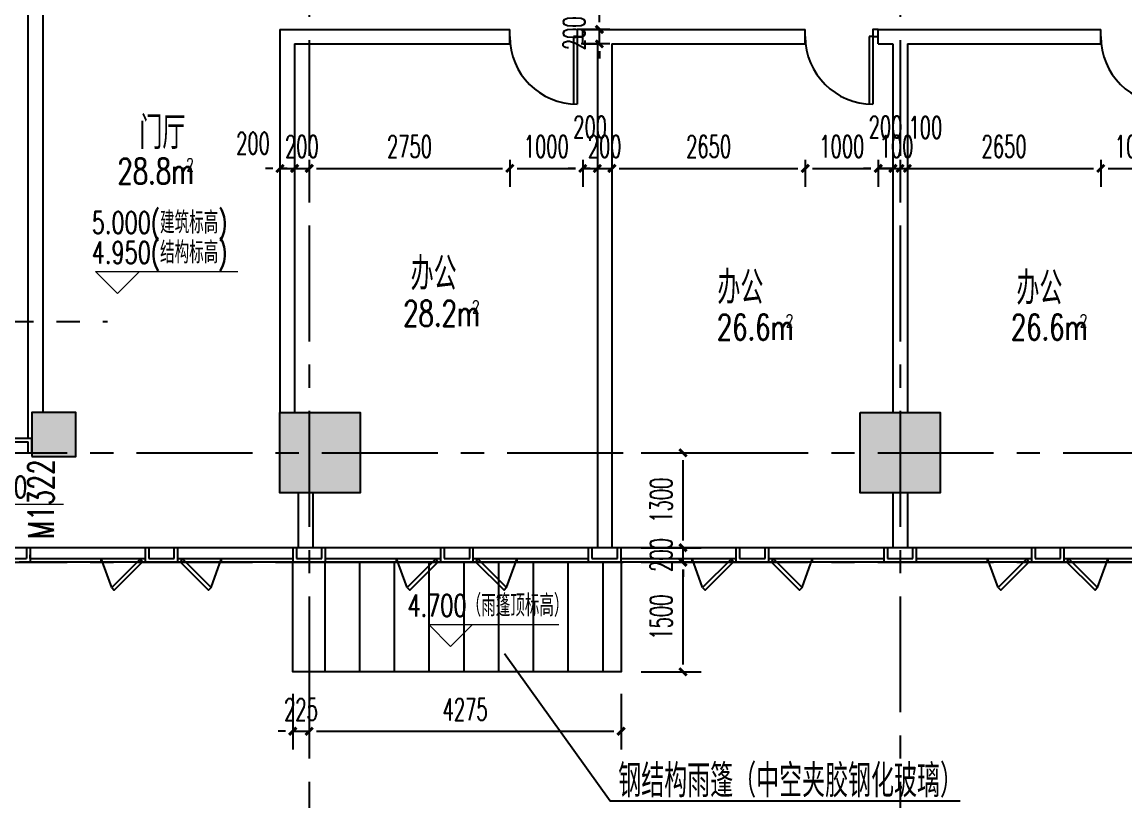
# Model space of a CAD drawing. Extents: x 824790 to 973415, y 4290613 to 4374713.
# Drawn here: x 904375 to 919491, y 4315426 to 4326095 of the extents above; entities that cross this region are included whole.
import ezdxf
from ezdxf.enums import TextEntityAlignment as Align

# ---------------------------------------------------------------- set-up
doc = ezdxf.new("R2010")
doc.units = 0
doc.header["$LTSCALE"] = 1000
doc.header["$MEASUREMENT"] = 0
for name, pattern in [('ACAD_ISO08W100', [36, 24, -3, 6, -3]), ('CENTER', [50.8, 31.75, -6.35, 6.35, -6.35]), ('DOTE', [2.42, 2, -0.2, 0.02, -0.2])]:
    doc.linetypes.add(name, pattern=pattern)
doc.layers.get('0').update_dxf_attribs({"color": 255, "linetype": 'CONTINUOUS'})
for name, color, linetype in [('A-AREA-TEXT', 6, 'CONTINUOUS'), ('A-DIM', 201, 'CONTINUOUS'), ('A-DOTE', 8, 'ACAD_ISO08W100'), ('A-FIN-GRAN', 34, 'CONTINUOUS'), ('A-NOTE', 150, 'CONTINUOUS'), ('A-TEXT-CN', 31, 'CONTINUOUS'), ('A-WALL', 2, 'CONTINUOUS'), ('A-WINDOW', 4, 'CONTINUOUS'), ('A-WINDOW-TEXT', 93, 'CONTINUOUS'), ('DOTE', 17, 'DOTE'), ('HATCH-F252', 252, 'CONTINUOUS'), ('S-COLUMN', 1, 'CONTINUOUS'), ('WINDOW', 4, 'CONTINUOUS'), ('柱子', 9, 'CONTINUOUS')]:
    doc.layers.add(name, color=color, linetype=linetype)
doc.layers.add('A_LEVEL', color=135, linetype='CONTINUOUS', lineweight=0)
doc.styles.add('_HZTXT', font='tjromans.shx', dxfattribs={"width": 0.7, "bigfont": 'tjhztxt.shx'})
doc.styles.add('DIM_FONT', font='SIMPLEX.shx', dxfattribs={"width": 0.6, "bigfont": 'GBCBIG.shx'})
doc.styles.add('MEN', font='tjromans.shx', dxfattribs={"width": 0.7, "bigfont": 'tjhztxt.shx'})
doc.styles.add('PRC-S', font='TJROMANS.shx', dxfattribs={"width": 0.7, "bigfont": 'hztxt.shx'})
doc.dimstyles.new('DIMN', dxfattribs={"dimtxt": 300, "dimasz": 100, "dimexe": 250, "dimexo": 300, "dimgap": 150, "dimtad": 1, "dimdec": 0, "dimzin": 0, "dimdsep": 46, "dimtxsty": 'DIM_FONT', "dimblk": 'h-_ArchTick', "dimcen": 0.09, "dimclrt": 7, "dimazin": 2, "dimtfac": 1, "dimtdec": 0, "dimtix": 1, "dimtmove": 2, "dimatfit": 3, "dimfxl": 0, "dimtolj": 1, "dimtzin": 0, "dimarcsym": 0})

# ---------------------------------------------------------------- blocks, each defined once
blk = doc.blocks.new('h-wrt')
at = {"layer": 'A-DOTE', "linetype": 'CENTER', "ltscale": 0.05}
for p, q in [((-2532328.9, -1744636.2), (-2532328.9, -1784214.6)), ((-2524228.9, -1744636.2), (-2524228.9, -1784214.6)), ((-2603736, -1776429), (-2535091.1, -1776429)), ((-2539774.6, -1778229), (-2483728.3, -1778229)), ((-2539774.6, -1779729), (-2483728.3, -1779729))]:
    blk.add_line(p, q, dxfattribs=at)
blk = doc.blocks.new('h-D10')
for p, q in [((75, 0), (75, 925)), ((125, 0), (125, 923.64766)), ((75, 0), (125, 0))]:
    blk.add_line(p, q)
blk.add_lwpolyline([(75, 0), (0, 0), (0, -100), (75, -100)], close=True)
blk.add_arc((75, 0), 925, 0, 90)
blk = doc.blocks.new('h-ewryer')
at = {"layer": 'A-WINDOW', "ltscale": 0.5}
blk.add_line((366378, 243878), (366234, 243482), dxfattribs=at)
at = {"layer": 'A-WINDOW'}
for p, q in [((366234, 243532), (366234, 243482)), ((366784, 243532), (366784, 243482))]:
    blk.add_line(p, q, dxfattribs=at)
at = {"layer": 'A-WINDOW', "ltscale": 0.5}
blk.add_lwpolyline([(366378, 243878), (366413, 243914), (366802, 243525), (366767, 243489)], close=True, dxfattribs=at)
blk = doc.blocks.new('h-2层裙房幕墙')
at = {"layer": 'A-FIN-GRAN'}
for p, q in [((802311, 4008135), (803111, 4008135)), ((802361, 4008085), (803061, 4008085)), ((803061, 4007935), (803061, 4008085)), ((803111, 4007935), (803111, 4008135)), ((802311, 4007935), (803111, 4007935)), ((802311, 4006635), (803086, 4006635)), ((803036, 4006635), (803036, 4006485)), ((803086, 4006635), (803086, 4006435)), ((804661, 4006635), (804661, 4006435)), ((804711, 4006635), (804711, 4006485)), ((805061, 4006485), (805061, 4006635)), ((805111, 4006435), (805111, 4006635)), ((806686, 4006635), (806686, 4006435)), ((806736, 4006635), (806736, 4006485)), ((807086, 4006485), (807086, 4006635)), ((807136, 4006435), (807136, 4006635)), ((808711, 4006635), (808711, 4006435)), ((808761, 4006635), (808761, 4006485)), ((809111, 4006485), (809111, 4006635)), ((809161, 4006435), (809161, 4006635)), ((810736, 4006635), (810736, 4006435)), ((810786, 4006635), (810786, 4006485)), ((811136, 4006485), (811136, 4006635)), ((811186, 4006435), (811186, 4006635)), ((812761, 4006635), (812761, 4006435)), ((812811, 4006635), (812811, 4006485)), ((813161, 4006485), (813161, 4006635)), ((813211, 4006435), (813211, 4006635)), ((814786, 4006635), (814786, 4006435)), ((814836, 4006635), (814836, 4006485)), ((815186, 4006485), (815186, 4006635)), ((815236, 4006435), (815236, 4006635)), ((816811, 4006635), (816811, 4006435)), ((816861, 4006635), (816861, 4006485)), ((817211, 4006485), (817211, 4006635)), ((817261, 4006435), (817261, 4006635)), ((802311, 4006435), (803086, 4006435)), ((802361, 4006485), (803036, 4006485)), ((804661, 4006435), (805111, 4006435)), ((804711, 4006485), (805061, 4006485)), ((806686, 4006435), (807136, 4006435)), ((806736, 4006485), (807086, 4006485)), ((808711, 4006435), (809161, 4006435)), ((808761, 4006485), (809111, 4006485)), ((810736, 4006435), (811186, 4006435)), ((810786, 4006485), (811136, 4006485)), ((812761, 4006435), (813211, 4006435)), ((812811, 4006485), (813161, 4006485)), ((814786, 4006435), (815236, 4006435)), ((814836, 4006485), (815186, 4006485)), ((816811, 4006435), (817261, 4006435)), ((816861, 4006485), (817211, 4006485))]:
    blk.add_line(p, q, dxfattribs=at)
at = {"layer": 'WINDOW'}
for p, q in [((803111, 4008085), (803111, 4008035)), ((802936, 4006635), (839086, 4006635)), ((839086, 4006435), (802936, 4006435)), ((803086, 4006485), (803086, 4006535)), ((803086, 4006485), (804661, 4006485)), ((805111, 4006485), (806686, 4006485)), ((807136, 4006485), (808711, 4006485)), ((809161, 4006485), (810736, 4006485)), ((811186, 4006485), (812761, 4006485)), ((813211, 4006485), (814786, 4006485)), ((815236, 4006485), (816811, 4006485)), ((817261, 4006485), (818836, 4006485))]:
    blk.add_line(p, q, dxfattribs=at)
at = {"layer": 'A-WINDOW', "xscale": -1, "rotation": 180}
for p in [(437826, 4249967), (441876, 4249967), (445926, 4249967), (449976, 4249967)]:
    blk.add_blockref('h-ewryer', p, dxfattribs=at)
at = {"layer": 'A-WINDOW', "rotation": 180}
for p in [(1171945, 4249967), (1175995, 4249967), (1180045, 4249967), (1184095, 4249967)]:
    blk.add_blockref('h-ewryer', p, dxfattribs=at)
blk = doc.blocks.new('h-1100柱')
at = {"layer": 'HATCH-F252'}
blk.add_hatch(color=256, dxfattribs=at).paths.add_polyline_path([(917265, 4495302), (918365, 4495302), (918365, 4494202), (917265, 4494202)])
at = {"layer": 'S-COLUMN'}
blk.add_lwpolyline([(917265, 4495302), (918365, 4495302), (918365, 4494202), (917265, 4494202)], close=True, dxfattribs=at)
blk = doc.blocks.new('h-二层柱网')
at = {"layer": 'A-WALL'}
for p in [(190645, -174557), (198595, -174557)]:
    blk.add_blockref('h-1100柱', p, dxfattribs=at)
blk = doc.blocks.new('h-tsht')
at = {"layer": 'HATCH-F252'}
blk.add_hatch(color=256, dxfattribs=at).paths.add_polyline_path([(-300, -300), (300, -300), (300, 300), (-300, 300)])
at = {"layer": '柱子', "color": 1}
blk.add_lwpolyline([(-300, -300), (300, -300), (300, 300), (-300, 300)], close=True, dxfattribs=at)
blk = doc.blocks.new('h-结构补小柱')
at = {"layer": '柱子'}
blk.add_blockref('h-tsht', (-250, -18550), dxfattribs=at)
blk = doc.blocks.new('h-_ArchTick')
at = {"color": 0, "linetype": 'ByBlock', "const_width": 0.4}
blk.add_lwpolyline([(-0.5, -0.5), (0.5, 0.5)], dxfattribs=at)
blk = doc.blocks.new('*D214')
at = {"layer": 'A-DIM', "color": 0, "lineweight": -2, "transparency": 16777216}
for p, q in [((908310, 4316895), (908310, 4316130)), ((912585, 4316895), (912585, 4316130)), ((908410, 4316380), (912485, 4316380))]:
    blk.add_line(p, q, dxfattribs=at)
at = {"layer": 'A-DIM', "color": 0, "lineweight": -2, "transparency": 16777216, "xscale": 100, "yscale": 100, "zscale": 100, "rotation": 180}
blk.add_blockref('h-_ArchTick', (908310, 4316380), dxfattribs=at)
at = {"layer": 'A-DIM', "color": 0, "lineweight": -2, "transparency": 16777216, "xscale": 100, "yscale": 100, "zscale": 100}
blk.add_blockref('h-_ArchTick', (912585, 4316380), dxfattribs=at)
at = {"layer": 'A-DIM', "color": 7, "transparency": 16777216, "insert": (910447, 4316680), "char_height": 300, "attachment_point": 5, "style": 'DIM_FONT'}
blk.add_mtext('\\A1;4275', dxfattribs=at)
blk = doc.blocks.new('*D215')
at = {"layer": 'A-DIM', "color": 0, "lineweight": -2, "transparency": 16777216}
for p, q in [((908085, 4316895), (908085, 4316130)), ((908310, 4316895), (908310, 4316130)), ((907985, 4316380), (907885, 4316380)), ((908085, 4316380), (908310, 4316380)), ((908410, 4316380), (908510, 4316380))]:
    blk.add_line(p, q, dxfattribs=at)
at = {"layer": 'A-DIM', "color": 0, "lineweight": -2, "transparency": 16777216, "xscale": 100, "yscale": 100, "zscale": 100}
blk.add_blockref('h-_ArchTick', (908085, 4316380), dxfattribs=at)
at = {"layer": 'A-DIM', "color": 0, "lineweight": -2, "transparency": 16777216, "xscale": 100, "yscale": 100, "zscale": 100, "rotation": 180}
blk.add_blockref('h-_ArchTick', (908310, 4316380), dxfattribs=at)
at = {"layer": 'A-DIM', "color": 7, "transparency": 16777216, "insert": (908197, 4316680), "char_height": 300, "attachment_point": 5, "style": 'DIM_FONT'}
blk.add_mtext('\\A1;225', dxfattribs=at)
blk = doc.blocks.new('*D216')
at = {"layer": 'A-DIM', "color": 0, "lineweight": -2, "transparency": 16777216}
for p, q in [((912860, 4320195), (913684, 4320195)), ((913434, 4318995), (913434, 4320095)), ((912860, 4318895), (913684, 4318895))]:
    blk.add_line(p, q, dxfattribs=at)
at = {"layer": 'A-DIM', "color": 0, "lineweight": -2, "transparency": 16777216, "xscale": 100, "yscale": 100, "zscale": 100}
for p, rotation in [((913434, 4320195), 90), ((913434, 4318895), 270)]:
    blk.add_blockref('h-_ArchTick', p, dxfattribs=dict(at, rotation=rotation))
at = {"layer": 'A-DIM', "color": 7, "transparency": 16777216, "insert": (913134, 4319545), "char_height": 300, "attachment_point": 5, "rotation": 90, "style": 'DIM_FONT'}
blk.add_mtext('\\A1;1300', dxfattribs=at)
blk = doc.blocks.new('*D217')
at = {"layer": 'A-DIM', "color": 0, "lineweight": -2, "transparency": 16777216}
for p, q in [((913434, 4318995), (913434, 4319095)), ((912860, 4318895), (913684, 4318895)), ((913434, 4318695), (913434, 4318895)), ((912860, 4318695), (913684, 4318695)), ((913434, 4318595), (913434, 4318495))]:
    blk.add_line(p, q, dxfattribs=at)
at = {"layer": 'A-DIM', "color": 0, "lineweight": -2, "transparency": 16777216, "xscale": 100, "yscale": 100, "zscale": 100}
for p, rotation in [((913434, 4318895), 270), ((913434, 4318695), 90)]:
    blk.add_blockref('h-_ArchTick', p, dxfattribs=dict(at, rotation=rotation))
at = {"layer": 'A-DIM', "color": 7, "transparency": 16777216, "insert": (913134, 4318795), "char_height": 300, "attachment_point": 5, "rotation": 90, "style": 'DIM_FONT'}
blk.add_mtext('\\A1;200', dxfattribs=at)
blk = doc.blocks.new('*D218')
at = {"layer": 'A-DIM', "color": 0, "lineweight": -2, "transparency": 16777216}
for p, q in [((912860, 4318695), (913684, 4318695)), ((913434, 4317295), (913434, 4318595)), ((912860, 4317195), (913684, 4317195))]:
    blk.add_line(p, q, dxfattribs=at)
at = {"layer": 'A-DIM', "color": 0, "lineweight": -2, "transparency": 16777216, "xscale": 100, "yscale": 100, "zscale": 100}
for p, rotation in [((913434, 4318695), 90), ((913434, 4317195), 270)]:
    blk.add_blockref('h-_ArchTick', p, dxfattribs=dict(at, rotation=rotation))
at = {"layer": 'A-DIM', "color": 7, "transparency": 16777216, "insert": (913134, 4317945), "char_height": 300, "attachment_point": 5, "rotation": 90, "style": 'DIM_FONT'}
blk.add_mtext('\\A1;1500', dxfattribs=at)
blk = doc.blocks.new('*D594')
at = {"layer": 'A-DIM', "color": 0, "lineweight": -2, "transparency": 16777216}
for p, q in [((907910, 4324207), (907910, 4323840)), ((908110, 4324207), (908110, 4323840)), ((907810, 4324090), (907710, 4324090)), ((907910, 4324090), (908110, 4324090)), ((908210, 4324090), (908310, 4324090))]:
    blk.add_line(p, q, dxfattribs=at)
at = {"layer": 'A-DIM', "color": 0, "lineweight": -2, "transparency": 16777216, "xscale": 100, "yscale": 100, "zscale": 100}
blk.add_blockref('h-_ArchTick', (907910, 4324090), dxfattribs=at)
at = {"layer": 'A-DIM', "color": 0, "lineweight": -2, "transparency": 16777216, "xscale": 100, "yscale": 100, "zscale": 100, "rotation": 180}
blk.add_blockref('h-_ArchTick', (908110, 4324090), dxfattribs=at)
at = {"layer": 'A-DIM', "color": 7, "transparency": 16777216, "insert": (907540, 4324435), "char_height": 300, "attachment_point": 5, "style": 'DIM_FONT'}
blk.add_mtext('\\A1;200', dxfattribs=at)
blk = doc.blocks.new('*D595')
at = {"layer": 'A-DIM', "color": 0, "lineweight": -2, "transparency": 16777216}
for p, q in [((908110, 4324207), (908110, 4323840)), ((908310, 4324207), (908310, 4323840)), ((908010, 4324090), (907910, 4324090)), ((908110, 4324090), (908310, 4324090)), ((908410, 4324090), (908510, 4324090))]:
    blk.add_line(p, q, dxfattribs=at)
at = {"layer": 'A-DIM', "color": 0, "lineweight": -2, "transparency": 16777216, "xscale": 100, "yscale": 100, "zscale": 100}
blk.add_blockref('h-_ArchTick', (908110, 4324090), dxfattribs=at)
at = {"layer": 'A-DIM', "color": 0, "lineweight": -2, "transparency": 16777216, "xscale": 100, "yscale": 100, "zscale": 100, "rotation": 180}
blk.add_blockref('h-_ArchTick', (908310, 4324090), dxfattribs=at)
at = {"layer": 'A-DIM', "color": 7, "transparency": 16777216, "insert": (908210, 4324390), "char_height": 300, "attachment_point": 5, "style": 'DIM_FONT'}
blk.add_mtext('\\A1;200', dxfattribs=at)
blk = doc.blocks.new('*D596')
at = {"layer": 'A-DIM', "color": 0, "lineweight": -2, "transparency": 16777216}
for p, q in [((908310, 4324207), (908310, 4323840)), ((911060, 4324207), (911060, 4323840)), ((908410, 4324090), (910960, 4324090))]:
    blk.add_line(p, q, dxfattribs=at)
at = {"layer": 'A-DIM', "color": 0, "lineweight": -2, "transparency": 16777216, "xscale": 100, "yscale": 100, "zscale": 100, "rotation": 180}
blk.add_blockref('h-_ArchTick', (908310, 4324090), dxfattribs=at)
at = {"layer": 'A-DIM', "color": 0, "lineweight": -2, "transparency": 16777216, "xscale": 100, "yscale": 100, "zscale": 100}
blk.add_blockref('h-_ArchTick', (911060, 4324090), dxfattribs=at)
at = {"layer": 'A-DIM', "color": 7, "transparency": 16777216, "insert": (909685, 4324390), "char_height": 300, "attachment_point": 5, "style": 'DIM_FONT'}
blk.add_mtext('\\A1;2750', dxfattribs=at)
blk = doc.blocks.new('*D597')
at = {"layer": 'A-DIM', "color": 0, "lineweight": -2, "transparency": 16777216}
for p, q in [((911060, 4324207), (911060, 4323840)), ((912060, 4324207), (912060, 4323840)), ((911160, 4324090), (911960, 4324090))]:
    blk.add_line(p, q, dxfattribs=at)
at = {"layer": 'A-DIM', "color": 0, "lineweight": -2, "transparency": 16777216, "xscale": 100, "yscale": 100, "zscale": 100, "rotation": 180}
blk.add_blockref('h-_ArchTick', (911060, 4324090), dxfattribs=at)
at = {"layer": 'A-DIM', "color": 0, "lineweight": -2, "transparency": 16777216, "xscale": 100, "yscale": 100, "zscale": 100}
blk.add_blockref('h-_ArchTick', (912060, 4324090), dxfattribs=at)
at = {"layer": 'A-DIM', "color": 7, "transparency": 16777216, "insert": (911560, 4324390), "char_height": 300, "attachment_point": 5, "style": 'DIM_FONT'}
blk.add_mtext('\\A1;1000', dxfattribs=at)
blk = doc.blocks.new('*D598')
at = {"layer": 'A-DIM', "color": 0, "lineweight": -2, "transparency": 16777216}
for p, q in [((912060, 4324207), (912060, 4323840)), ((912260, 4324207), (912260, 4323840)), ((911960, 4324090), (911860, 4324090)), ((912060, 4324090), (912260, 4324090)), ((912360, 4324090), (912460, 4324090))]:
    blk.add_line(p, q, dxfattribs=at)
at = {"layer": 'A-DIM', "color": 0, "lineweight": -2, "transparency": 16777216, "xscale": 100, "yscale": 100, "zscale": 100}
blk.add_blockref('h-_ArchTick', (912060, 4324090), dxfattribs=at)
at = {"layer": 'A-DIM', "color": 0, "lineweight": -2, "transparency": 16777216, "xscale": 100, "yscale": 100, "zscale": 100, "rotation": 180}
blk.add_blockref('h-_ArchTick', (912260, 4324090), dxfattribs=at)
at = {"layer": 'A-DIM', "color": 7, "transparency": 16777216, "insert": (912160, 4324658), "char_height": 300, "attachment_point": 5, "style": 'DIM_FONT'}
blk.add_mtext('\\A1;200', dxfattribs=at)
blk = doc.blocks.new('*D599')
at = {"layer": 'A-DIM', "color": 0, "lineweight": -2, "transparency": 16777216}
for p, q in [((912260, 4324207), (912260, 4323840)), ((912460, 4324207), (912460, 4323840)), ((912160, 4324090), (912060, 4324090)), ((912260, 4324090), (912460, 4324090)), ((912560, 4324090), (912660, 4324090))]:
    blk.add_line(p, q, dxfattribs=at)
at = {"layer": 'A-DIM', "color": 0, "lineweight": -2, "transparency": 16777216, "xscale": 100, "yscale": 100, "zscale": 100}
blk.add_blockref('h-_ArchTick', (912260, 4324090), dxfattribs=at)
at = {"layer": 'A-DIM', "color": 0, "lineweight": -2, "transparency": 16777216, "xscale": 100, "yscale": 100, "zscale": 100, "rotation": 180}
blk.add_blockref('h-_ArchTick', (912460, 4324090), dxfattribs=at)
at = {"layer": 'A-DIM', "color": 7, "transparency": 16777216, "insert": (912360, 4324390), "char_height": 300, "attachment_point": 5, "style": 'DIM_FONT'}
blk.add_mtext('\\A1;200', dxfattribs=at)
blk = doc.blocks.new('*D600')
at = {"layer": 'A-DIM', "color": 0, "lineweight": -2, "transparency": 16777216}
for p, q in [((912460, 4324207), (912460, 4323840)), ((915110, 4324207), (915110, 4323840)), ((912560, 4324090), (915010, 4324090))]:
    blk.add_line(p, q, dxfattribs=at)
at = {"layer": 'A-DIM', "color": 0, "lineweight": -2, "transparency": 16777216, "xscale": 100, "yscale": 100, "zscale": 100, "rotation": 180}
blk.add_blockref('h-_ArchTick', (912460, 4324090), dxfattribs=at)
at = {"layer": 'A-DIM', "color": 0, "lineweight": -2, "transparency": 16777216, "xscale": 100, "yscale": 100, "zscale": 100}
blk.add_blockref('h-_ArchTick', (915110, 4324090), dxfattribs=at)
at = {"layer": 'A-DIM', "color": 7, "transparency": 16777216, "insert": (913785, 4324390), "char_height": 300, "attachment_point": 5, "style": 'DIM_FONT'}
blk.add_mtext('\\A1;2650', dxfattribs=at)
blk = doc.blocks.new('*D601')
at = {"layer": 'A-DIM', "color": 0, "lineweight": -2, "transparency": 16777216}
for p, q in [((915110, 4324207), (915110, 4323840)), ((916110, 4324207), (916110, 4323840)), ((915210, 4324090), (916010, 4324090))]:
    blk.add_line(p, q, dxfattribs=at)
at = {"layer": 'A-DIM', "color": 0, "lineweight": -2, "transparency": 16777216, "xscale": 100, "yscale": 100, "zscale": 100, "rotation": 180}
blk.add_blockref('h-_ArchTick', (915110, 4324090), dxfattribs=at)
at = {"layer": 'A-DIM', "color": 0, "lineweight": -2, "transparency": 16777216, "xscale": 100, "yscale": 100, "zscale": 100}
blk.add_blockref('h-_ArchTick', (916110, 4324090), dxfattribs=at)
at = {"layer": 'A-DIM', "color": 7, "transparency": 16777216, "insert": (915610, 4324390), "char_height": 300, "attachment_point": 5, "style": 'DIM_FONT'}
blk.add_mtext('\\A1;1000', dxfattribs=at)
blk = doc.blocks.new('*D602')
at = {"layer": 'A-DIM', "color": 0, "lineweight": -2, "transparency": 16777216}
for p, q in [((916110, 4324207), (916110, 4323840)), ((916310, 4324207), (916310, 4323840)), ((916010, 4324090), (915910, 4324090)), ((916110, 4324090), (916310, 4324090)), ((916410, 4324090), (916510, 4324090))]:
    blk.add_line(p, q, dxfattribs=at)
at = {"layer": 'A-DIM', "color": 0, "lineweight": -2, "transparency": 16777216, "xscale": 100, "yscale": 100, "zscale": 100}
blk.add_blockref('h-_ArchTick', (916110, 4324090), dxfattribs=at)
at = {"layer": 'A-DIM', "color": 0, "lineweight": -2, "transparency": 16777216, "xscale": 100, "yscale": 100, "zscale": 100, "rotation": 180}
blk.add_blockref('h-_ArchTick', (916310, 4324090), dxfattribs=at)
at = {"layer": 'A-DIM', "color": 7, "transparency": 16777216, "insert": (916210, 4324658), "char_height": 300, "attachment_point": 5, "style": 'DIM_FONT'}
blk.add_mtext('\\A1;200', dxfattribs=at)
blk = doc.blocks.new('*D603')
at = {"layer": 'A-DIM', "color": 0, "lineweight": -2, "transparency": 16777216}
for p, q in [((916310, 4324207), (916310, 4323840)), ((916410, 4324207), (916410, 4323840)), ((916210, 4324090), (916110, 4324090)), ((916310, 4324090), (916410, 4324090)), ((916510, 4324090), (916610, 4324090))]:
    blk.add_line(p, q, dxfattribs=at)
at = {"layer": 'A-DIM', "color": 0, "lineweight": -2, "transparency": 16777216, "xscale": 100, "yscale": 100, "zscale": 100}
blk.add_blockref('h-_ArchTick', (916310, 4324090), dxfattribs=at)
at = {"layer": 'A-DIM', "color": 0, "lineweight": -2, "transparency": 16777216, "xscale": 100, "yscale": 100, "zscale": 100, "rotation": 180}
blk.add_blockref('h-_ArchTick', (916410, 4324090), dxfattribs=at)
at = {"layer": 'A-DIM', "color": 7, "transparency": 16777216, "insert": (916360, 4324390), "char_height": 300, "attachment_point": 5, "style": 'DIM_FONT'}
blk.add_mtext('\\A1;100', dxfattribs=at)
blk = doc.blocks.new('*D604')
at = {"layer": 'A-DIM', "color": 0, "lineweight": -2, "transparency": 16777216}
for p, q in [((916410, 4324207), (916410, 4323840)), ((916510, 4324207), (916510, 4323840)), ((916310, 4324090), (916210, 4324090)), ((916410, 4324090), (916510, 4324090)), ((916610, 4324090), (916710, 4324090))]:
    blk.add_line(p, q, dxfattribs=at)
at = {"layer": 'A-DIM', "color": 0, "lineweight": -2, "transparency": 16777216, "xscale": 100, "yscale": 100, "zscale": 100}
blk.add_blockref('h-_ArchTick', (916410, 4324090), dxfattribs=at)
at = {"layer": 'A-DIM', "color": 0, "lineweight": -2, "transparency": 16777216, "xscale": 100, "yscale": 100, "zscale": 100, "rotation": 180}
blk.add_blockref('h-_ArchTick', (916510, 4324090), dxfattribs=at)
at = {"layer": 'A-DIM', "color": 7, "transparency": 16777216, "insert": (916756, 4324650), "char_height": 300, "attachment_point": 5, "style": 'DIM_FONT'}
blk.add_mtext('\\A1;100', dxfattribs=at)
blk = doc.blocks.new('*D605')
at = {"layer": 'A-DIM', "color": 0, "lineweight": -2, "transparency": 16777216}
for p, q in [((916510, 4324207), (916510, 4323840)), ((919160, 4324207), (919160, 4323840)), ((916610, 4324090), (919060, 4324090))]:
    blk.add_line(p, q, dxfattribs=at)
at = {"layer": 'A-DIM', "color": 0, "lineweight": -2, "transparency": 16777216, "xscale": 100, "yscale": 100, "zscale": 100, "rotation": 180}
blk.add_blockref('h-_ArchTick', (916510, 4324090), dxfattribs=at)
at = {"layer": 'A-DIM', "color": 0, "lineweight": -2, "transparency": 16777216, "xscale": 100, "yscale": 100, "zscale": 100}
blk.add_blockref('h-_ArchTick', (919160, 4324090), dxfattribs=at)
at = {"layer": 'A-DIM', "color": 7, "transparency": 16777216, "insert": (917835, 4324390), "char_height": 300, "attachment_point": 5, "style": 'DIM_FONT'}
blk.add_mtext('\\A1;2650', dxfattribs=at)
blk = doc.blocks.new('*D606')
at = {"layer": 'A-DIM', "color": 0, "lineweight": -2, "transparency": 16777216}
for p, q in [((919160, 4324207), (919160, 4323840)), ((920160, 4324207), (920160, 4323840)), ((919260, 4324090), (920060, 4324090))]:
    blk.add_line(p, q, dxfattribs=at)
at = {"layer": 'A-DIM', "color": 0, "lineweight": -2, "transparency": 16777216, "xscale": 100, "yscale": 100, "zscale": 100, "rotation": 180}
blk.add_blockref('h-_ArchTick', (919160, 4324090), dxfattribs=at)
at = {"layer": 'A-DIM', "color": 0, "lineweight": -2, "transparency": 16777216, "xscale": 100, "yscale": 100, "zscale": 100}
blk.add_blockref('h-_ArchTick', (920160, 4324090), dxfattribs=at)
at = {"layer": 'A-DIM', "color": 7, "transparency": 16777216, "insert": (919660, 4324390), "char_height": 300, "attachment_point": 5, "style": 'DIM_FONT'}
blk.add_mtext('\\A1;1000', dxfattribs=at)
blk = doc.blocks.new('*D623')
at = {"layer": 'A-DIM', "color": 0, "lineweight": -2, "transparency": 16777216}
for p, q in [((912429, 4327745), (912038, 4327745)), ((912288, 4326095), (912288, 4327645)), ((912429, 4325995), (912038, 4325995))]:
    blk.add_line(p, q, dxfattribs=at)
at = {"layer": 'A-DIM', "color": 0, "lineweight": -2, "transparency": 16777216, "xscale": 100, "yscale": 100, "zscale": 100}
for p, rotation in [((912288, 4327745), 90), ((912288, 4325995), 270)]:
    blk.add_blockref('h-_ArchTick', p, dxfattribs=dict(at, rotation=rotation))
at = {"layer": 'A-DIM', "color": 7, "transparency": 16777216, "insert": (911988, 4326870), "char_height": 300, "attachment_point": 5, "rotation": 90, "style": 'DIM_FONT'}
blk.add_mtext('\\A1;1750', dxfattribs=at)
blk = doc.blocks.new('*D624')
at = {"layer": 'A-DIM', "color": 0, "lineweight": -2, "transparency": 16777216}
for p, q in [((912288, 4326095), (912288, 4326195)), ((912429, 4325995), (912038, 4325995)), ((912288, 4325795), (912288, 4325995)), ((912429, 4325795), (912038, 4325795)), ((912288, 4325695), (912288, 4325595))]:
    blk.add_line(p, q, dxfattribs=at)
at = {"layer": 'A-DIM', "color": 0, "lineweight": -2, "transparency": 16777216, "xscale": 100, "yscale": 100, "zscale": 100}
for p, rotation in [((912288, 4325995), 270), ((912288, 4325795), 90)]:
    blk.add_blockref('h-_ArchTick', p, dxfattribs=dict(at, rotation=rotation))
at = {"layer": 'A-DIM', "color": 7, "transparency": 16777216, "insert": (911943, 4325941), "char_height": 300, "attachment_point": 5, "rotation": 90, "style": 'DIM_FONT'}
blk.add_mtext('\\A1;200', dxfattribs=at)

msp = doc.modelspace()

# ---------------------------------------------------------------- linework, layer by layer
at = {"layer": 'A-NOTE'}
msp.add_lwpolyline([(910988.7, 4317444.1), (912435.2, 4315429.3), (917231.7, 4315429.3)], dxfattribs=at)
at = {"layer": 'A-WALL'}
for p, q in [((904459.9, 4320395.4), (904459.9, 4346995.4)), ((904659.9, 4327745.4), (904659.9, 4320745.4)), ((907909.9, 4325995.4), (911059.9, 4325995.4)), ((907909.9, 4325995.4), (907909.9, 4320745.4)), ((911059.9, 4325795.4), (911059.9, 4325995.4)), ((912059.9, 4325995.4), (915109.9, 4325995.4)), ((912059.9, 4325795.4), (912059.9, 4325995.4)), ((915109.9, 4325795.4), (915109.9, 4325995.4)), ((916109.9, 4325795.4), (916109.9, 4325995.4)), ((916109.9, 4325995.4), (919159.9, 4325995.4)), ((919159.9, 4325795.4), (919159.9, 4325995.4)), ((908109.9, 4325795.4), (908109.9, 4320745.4)), ((908109.9, 4325795.4), (911059.9, 4325795.4)), ((912059.9, 4325795.4), (912259.9, 4325795.4)), ((912259.9, 4325795.4), (912259.9, 4318895.4)), ((912459.9, 4325795.4), (915109.9, 4325795.4)), ((912459.9, 4325795.4), (912459.9, 4318895.4)), ((916109.9, 4325795.4), (916309.9, 4325795.4)), ((916309.9, 4325795.4), (916309.9, 4320745.4)), ((916509.9, 4325795.4), (919159.9, 4325795.4)), ((916509.9, 4325795.4), (916509.9, 4320745.4)), ((904659.9, 4322595.4), (904659.9, 4322395.4)), ((908159.9, 4319645.4), (908159.9, 4318895.4)), ((908359.9, 4319645.4), (908359.9, 4318895.4)), ((916309.9, 4319645.4), (916309.9, 4318895.4)), ((916509.9, 4319645.4), (916509.9, 4318895.4)), ((908109.9, 4318895.4), (908334.9, 4318895.4)), ((912259.9, 4318895.4), (912459.9, 4318895.4)), ((916309.9, 4318895.4), (916509.9, 4318895.4))]:
    msp.add_line(p, q, dxfattribs=at)
at = {"layer": 'A-WINDOW'}
for p, q in [((908527.5, 4317195.4), (908527.5, 4318695.4)), ((909003.7, 4317195.4), (909003.7, 4318695.4)), ((909480, 4317195.4), (909480, 4318695.4)), ((909956.2, 4317195.4), (909956.2, 4318695.4)), ((910432.5, 4317195.4), (910432.5, 4318695.4)), ((910908.7, 4317195.4), (910908.7, 4318695.4)), ((911385, 4317195.4), (911385, 4318695.4)), ((911861.2, 4317195.4), (911861.2, 4318695.4)), ((912337.5, 4317195.4), (912337.5, 4318695.4))]:
    msp.add_line(p, q, dxfattribs=at)
msp.add_lwpolyline([(908084.9, 4318695.4), (912584.9, 4318695.4), (912584.9, 4317195.4), (908084.9, 4317195.4)], close=True, dxfattribs=at)
at = {"layer": 'A_LEVEL'}
for points in [[(905982.4, 4322676.4), (905682.4, 4322376.4), (905382.4, 4322676.4), (907332.8, 4322676.4)], [(904209.9, 4319491.4), (903909.9, 4319191.4), (903609.9, 4319491.4), (904943.6, 4319491.4)], [(910548.6, 4317840.6), (910248.6, 4317540.6), (909948.6, 4317840.6), (911733.9, 4317840.6)]]:
    msp.add_lwpolyline(points, dxfattribs=at)

# ---------------------------------------------------------------- block references
at = {"layer": 'A-WINDOW'}
msp.add_blockref('h-2层裙房幕墙', (101399, 312260.4), dxfattribs=at)
at = {"layer": 'A-WINDOW', "rotation": 180}
for p in [(912059.9, 4325895.4), (916109.9, 4325895.4), (920159.9, 4325895.4)]:
    msp.add_blockref('h-D10', p, dxfattribs=at)
at = {"layer": 'DOTE'}
msp.add_blockref('h-wrt', (3440638.8, 6098424.3), dxfattribs=at)
at = {"layer": 'S-COLUMN'}
for name, p in [('h-二层柱网', (-200000, 0)), ('h-结构补小柱', (905059.9, 4338995.4))]:
    msp.add_blockref(name, p, dxfattribs=at)

# ---------------------------------------------------------------- texts
at = {"layer": 'A-AREA-TEXT', "style": '_HZTXT', "width": 0.7}
for s, height, p in [('28.8m', 350, (905682, 4323878.3)), ('2', 175, (906624.3, 4324053.3)), ('28.2m', 350, (909599.1, 4321931.5)), ('2', 175, (910541.4, 4322106.5)), ('26.6m', 350, (913898.9, 4321740.3)), ('2', 175, (914841.2, 4321915.3)), ('26.6m', 350, (917928.8, 4321740.3)), ('2', 175, (918871.1, 4321915.3))]:
    msp.add_text(s, height=height, dxfattribs=at).set_placement(p)
at = {"layer": 'A-NOTE', "style": 'PRC-S', "width": 0.7}
msp.add_text('钢结构雨篷（中空夹胶钢化玻璃）', height=450, dxfattribs=at).set_placement((912546.4, 4315476.5))
at = {"layer": 'A-TEXT-CN', "style": 'PRC-S', "width": 0.7}
for s, p in [('门厅', (905982.2, 4324355.2)), ('办公', (909701, 4322423.4)), ('办公', (913905.4, 4322232.2)), ('办公', (918003.9, 4322224))]:
    msp.add_text(s, height=450, dxfattribs=at).set_placement(p)
at = {"layer": 'A-WINDOW-TEXT', "style": 'PRC-S', "width": 0.7}
msp.add_text('M1322', height=350, rotation=90, dxfattribs=at).set_placement((904809.3, 4319013.2))
at = {"layer": 'A_LEVEL', "style": 'MEN', "width": 0.7}
for tag, p in [('5.000(建筑标高)', (907190.2, 4323197.9, -0.3)), ('4.950(结构标高)', (907190.2, 4322788.7, -0.3)), ('4.980', (904442.7, 4319576.6, -0.3)), ('4.700（雨篷顶标高）', (911864.4, 4317952.9, -0.3))]:
    msp.add_attdef(tag, text='1', height=300, dxfattribs=at).set_placement(p, align=Align.RIGHT)

# ---------------------------------------------------------------- dimensions: what is measured, and where the dimension line sits
at = {"layer": 'A-DIM'}
for p1, p2, distance, picture, middle in [((912729.4, 4325995.4), (912729.4, 4327745.4), 441.3, '*D623', (911988.1, 4326870.4)), ((908109.9, 4324507), (908309.9, 4324507), -416.5, '*D595', (908209.9, 4324390.5)), ((908309.9, 4324507), (911059.9, 4324507), -416.5, '*D596', (909684.9, 4324390.5)), ((911059.9, 4324507), (912059.9, 4324507), -416.5, '*D597', (911559.9, 4324390.5)), ((912259.9, 4324507), (912459.9, 4324507), -416.5, '*D599', (912359.9, 4324390.5)), ((912459.9, 4324507), (915109.9, 4324507), -416.5, '*D600', (913784.9, 4324390.5)), ((915109.9, 4324507), (916109.9, 4324507), -416.5, '*D601', (915609.9, 4324390.5)), ((916309.9, 4324507), (916409.9, 4324507), -416.5, '*D603', (916359.9, 4324390.5)), ((916509.9, 4324507), (919159.9, 4324507), -416.5, '*D605', (917834.9, 4324390.5)), ((919159.9, 4324507), (920159.9, 4324507), -416.5, '*D606', (919659.9, 4324390.5)), ((912559.9, 4318895.4), (912559.9, 4320195.4), -873.7, '*D216', (913133.6, 4319545.4)), ((912559.9, 4318695.4), (912559.9, 4318895.4), -873.7, '*D217', (913133.6, 4318795.4)), ((912559.9, 4317195.4), (912559.9, 4318695.4), -873.7, '*D218', (913133.6, 4317945.4)), ((908084.9, 4317195.4), (908309.9, 4317195.4), -815.3, '*D215', (908197.4, 4316680)), ((908309.9, 4317195.4), (912584.9, 4317195.4), -815.3, '*D214', (910447.4, 4316680))]:
    dim = msp.add_aligned_dim(p1=p1, p2=p2, distance=distance, dimstyle='DIMN', dxfattribs=at)
    dim.commit()
    dim.dimension.update_dxf_attribs({"geometry": picture, "text_midpoint": middle})
for base, p1, p2, angle, picture, middle in [((912288.1, 4325995.4), (912729.4, 4325795.4), (912729.4, 4325995.4), 90, '*D624', (911943.1, 4325940.6)), ((912259.9, 4324090.5), (912059.9, 4324507), (912259.9, 4324507), 0, '*D598', (912159.9, 4324658)), ((916309.9, 4324090.5), (916109.9, 4324507), (916309.9, 4324507), 0, '*D602', (916209.9, 4324658)), ((916509.9, 4324090.5), (916409.9, 4324507), (916509.9, 4324507), 0, '*D604', (916756.2, 4324649.6)), ((908109.9, 4324090.5), (907909.9, 4324507), (908109.9, 4324507), 0, '*D594', (907539.9, 4324435.5))]:
    dim = msp.add_linear_dim(base=base, p1=p1, p2=p2, angle=angle, dimstyle='DIMN', dxfattribs=at)
    dim.commit()
    dim.dimension.update_dxf_attribs({"geometry": picture, "text_midpoint": middle, "dimtype": 129})

doc.saveas('drawing.dxf')
